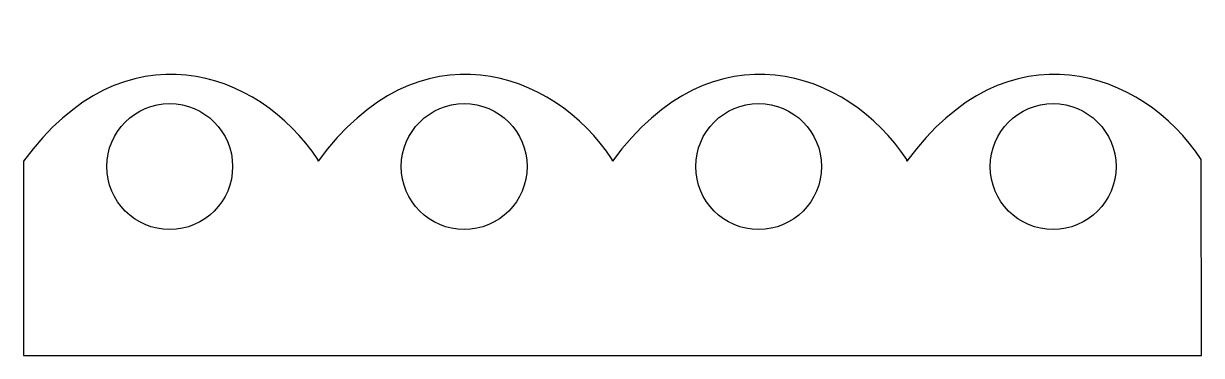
# Model space of a CAD drawing. Header units: centimetres. Extents: x -11.4 to 11.4, y -2.7 to 3.7.
import ezdxf

# ---------------------------------------------------------------- set-up
doc = ezdxf.new("R2010")
doc.units = ezdxf.units.CM
doc.header["$MEASUREMENT"] = 0
doc.layers.add('Camada 1', color=7, linetype='Continuous')

msp = doc.modelspace()

# ---------------------------------------------------------------- linework, layer by layer
at = {"layer": 'Camada 1'}
for points, knots in [([(11.43, -2.72682), (11.43, -2.72682), (-11.43, -2.72682), (-11.43, -2.72682), (-11.43, -2.72682), (-11.43, -2.72682), (-11.43, 1.03841), (-11.43, 1.03841), (-11.43, 1.03841), (-9.48452, 3.71012), (-6.86483, 2.81665), (-5.71976, 1.07304), (-5.71976, 1.07304), (-5.71976, 1.07304), (-5.715, 1.03841), (-5.715, 1.03841), (-5.715, 1.03841), (-3.76952, 3.71012), (-1.14983, 2.81665), (-0.00476, 1.07304), (-0.00476, 1.07304), (-0.00476, 1.07304), (0, 1.03841), (0, 1.03841), (0, 1.03841), (1.94545, 3.71012), (4.5652, 2.81665), (5.71024, 1.07304), (5.71024, 1.07304), (5.71024, 1.07304), (5.715, 1.03841), (5.715, 1.03841), (5.715, 1.03841), (7.66045, 3.71012), (10.2802, 2.81665), (11.42524, 1.07304), (11.42524, 1.07304), (11.42524, 1.07304), (11.43, -2.72682), (11.43, -2.72682)], [0, 0, 0, 0, 0.09090909, 0.09090909, 0.09090909, 0.09090909, 0.18181818, 0.18181818, 0.18181818, 0.18181818, 0.27272727, 0.27272727, 0.27272727, 0.27272727, 0.36363636, 0.36363636, 0.36363636, 0.36363636, 0.45454545, 0.45454545, 0.45454545, 0.45454545, 0.54545455, 0.54545455, 0.54545455, 0.54545455, 0.63636364, 0.63636364, 0.63636364, 0.63636364, 0.72727273, 0.72727273, 0.72727273, 0.72727273, 0.81818182, 0.81818182, 0.81818182, 0.81818182, 1, 1, 1, 1]), ([(-8.59353, 2.15781), (-9.26795, 2.15781), (-9.81469, 1.61107), (-9.81469, 0.93665), (-9.81469, 0.93665), (-9.81469, 0.26223), (-9.26795, -0.28451), (-8.59353, -0.28451), (-8.59353, -0.28451), (-7.91911, -0.28451), (-7.37237, 0.26223), (-7.37237, 0.93665), (-7.37237, 0.93665), (-7.37238, 1.6111), (-7.91911, 2.15781), (-8.59353, 2.15781)], [0, 0, 0, 0, 0.2, 0.2, 0.2, 0.2, 0.4, 0.4, 0.4, 0.4, 0.6, 0.6, 0.6, 0.6, 1, 1, 1, 1]), ([(-2.87853, 2.15781), (-3.55295, 2.15781), (-4.09969, 1.61107), (-4.09969, 0.93665), (-4.09969, 0.93665), (-4.09969, 0.26223), (-3.55295, -0.28451), (-2.87853, -0.28451), (-2.87853, -0.28451), (-2.20411, -0.28451), (-1.65737, 0.26223), (-1.65737, 0.93665), (-1.65737, 0.93665), (-1.65738, 1.6111), (-2.20411, 2.15781), (-2.87853, 2.15781)], [0, 0, 0, 0, 0.2, 0.2, 0.2, 0.2, 0.4, 0.4, 0.4, 0.4, 0.6, 0.6, 0.6, 0.6, 1, 1, 1, 1]), ([(2.83647, 2.15781), (2.16205, 2.15781), (1.61531, 1.61107), (1.61531, 0.93665), (1.61531, 0.93665), (1.61531, 0.26223), (2.16205, -0.28451), (2.83647, -0.28451), (2.83647, -0.28451), (3.51089, -0.28451), (4.05763, 0.26223), (4.05763, 0.93665), (4.05763, 0.93665), (4.05762, 1.6111), (3.51089, 2.15781), (2.83647, 2.15781)], [0, 0, 0, 0, 0.2, 0.2, 0.2, 0.2, 0.4, 0.4, 0.4, 0.4, 0.6, 0.6, 0.6, 0.6, 1, 1, 1, 1]), ([(8.55147, 2.15781), (7.87705, 2.15781), (7.33031, 1.61107), (7.33031, 0.93665), (7.33031, 0.93665), (7.33031, 0.26223), (7.87705, -0.28451), (8.55147, -0.28451), (8.55147, -0.28451), (9.22589, -0.28451), (9.77263, 0.26223), (9.77263, 0.93665), (9.77263, 0.93665), (9.77262, 1.6111), (9.22589, 2.15781), (8.55147, 2.15781)], [0, 0, 0, 0, 0.2, 0.2, 0.2, 0.2, 0.4, 0.4, 0.4, 0.4, 0.6, 0.6, 0.6, 0.6, 1, 1, 1, 1])]:
    msp.add_open_spline(points, degree=3, knots=knots, dxfattribs=at)

doc.saveas('drawing.dxf')
